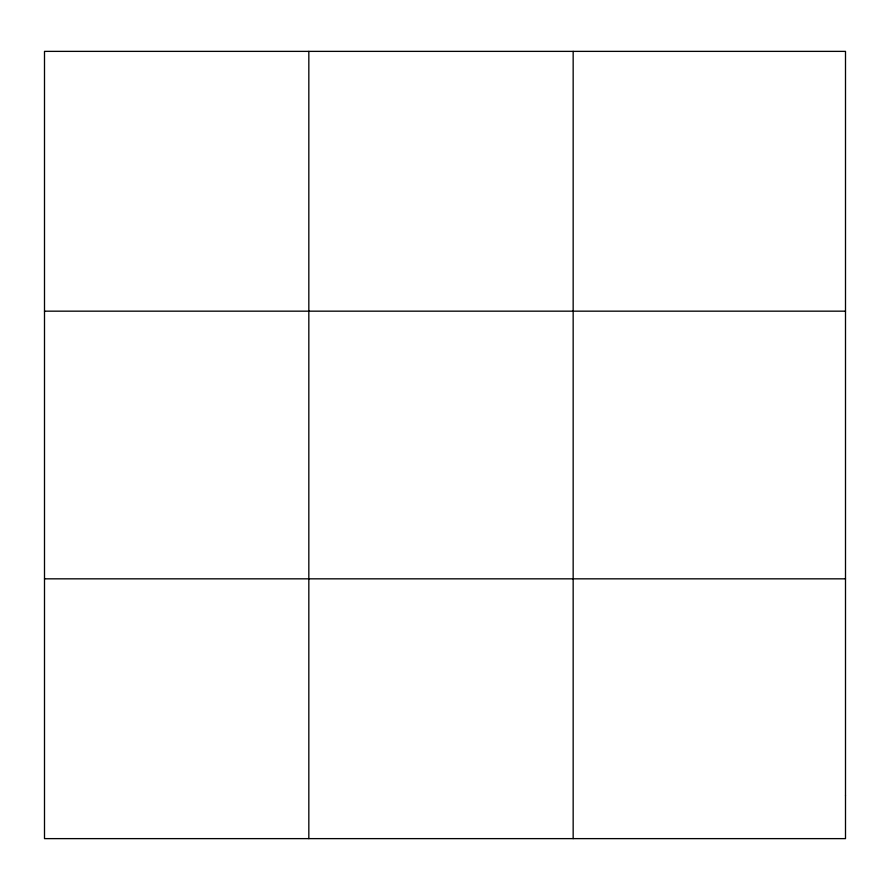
<?xml version="1.0" encoding="UTF-8"?>
<svg xmlns="http://www.w3.org/2000/svg" width="890" height="890" viewBox="0 0 890 890"><rect width="100%" height="100%" fill="white"/><g stroke="black" fill="none" stroke-linecap="round" stroke-linejoin="round"><path stroke-width="1.33" d="M308.83 51.375L308.83 838.625M573.16 51.375L573.16 838.625M44.5 311.166L845.5 311.166M44.5 578.834L845.5 578.834M845.5 795.326L845.5 838.625L44.5 838.625L44.5 51.375L845.5 51.375L845.5 795.326"/></g></svg>
